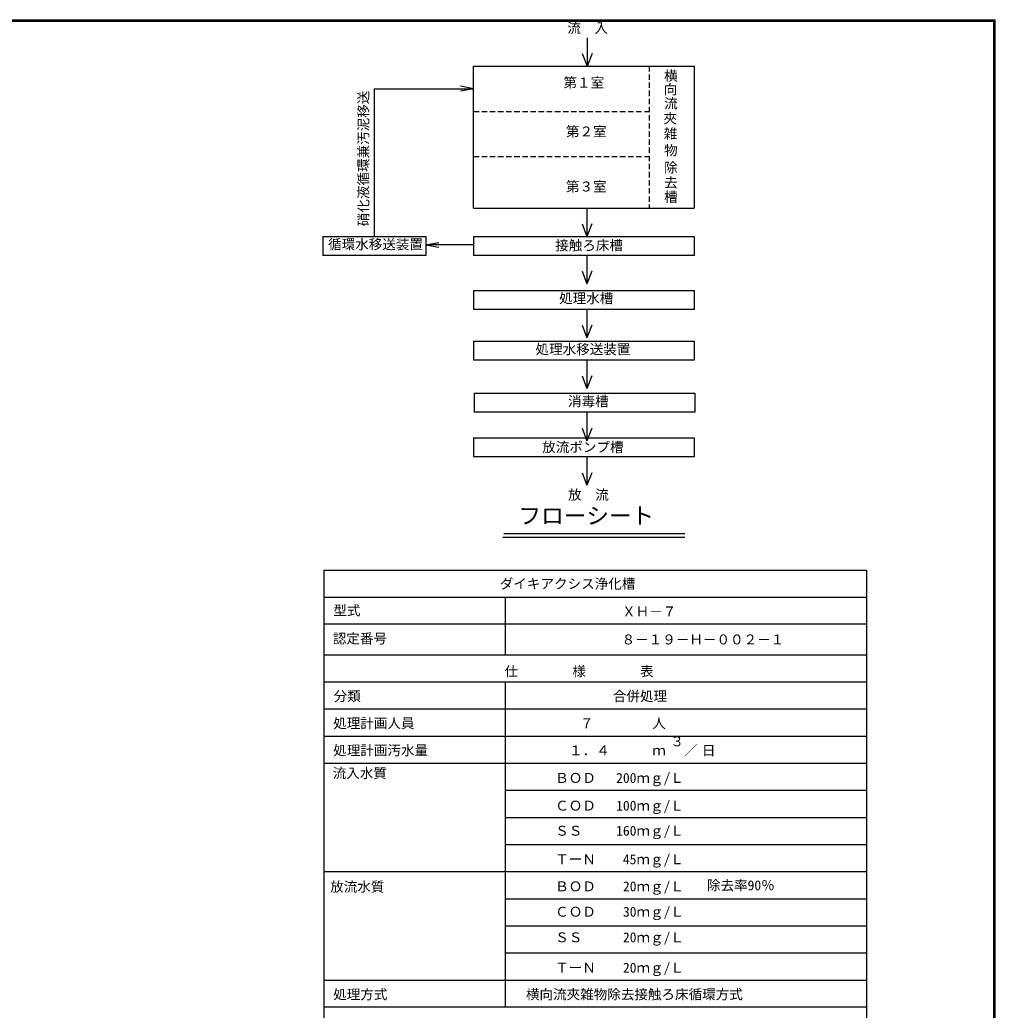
# Model space of a CAD drawing. Units: millimetres, scale not verified. Extents: x -8093 to 8093, y -5792 to 5792.
# Drawn here: x 1617 to 8093, y -784 to 5792 of the extents above; entities that cross this region are included whole.
import ezdxf
from ezdxf.enums import TextEntityAlignment as Align

# ---------------------------------------------------------------- set-up
doc = ezdxf.new("R2010")
doc.units = ezdxf.units.MM
doc.header["$LTSCALE"] = 30
doc.linetypes.add('DASHED1', pattern=[1.8, 1.2, -0.6])
doc.layers.add('0-0_Axis_waku', color=7, linetype='Continuous', lineweight=25)
doc.layers.add('0-1_00クル-フ-0躯体', color=3, linetype='Continuous', lineweight=25)
doc.styles.add('ＭＳ ゴシック', font='')
doc.styles.get('ＭＳ ゴシック').set_extended_font_data('MS Gothic')

msp = doc.modelspace()

# ---------------------------------------------------------------- linework, layer by layer
at = {"layer": '0-0_Axis_waku'}
for p, q in [((-8093.4, 5792.4), (8093.4, 5792.4)), ((-8092.8, 5791.8), (8092.8, 5791.8)), ((-8092.2, 5791.2), (8092.2, 5791.2)), ((-8091.6, 5790.6), (8091.6, 5790.6)), ((-8091, 5790), (8091, 5790)), ((-8090.4, 5789.4), (8090.4, 5789.4)), ((-8089.8, 5788.8), (8089.8, 5788.8)), ((-8089.2, 5788.2), (8089.2, 5788.2)), ((-8088.6, 5787.6), (8088.6, 5787.6)), ((-8088, 5787), (8088, 5787)), ((8088, -5787), (8088, 5787)), ((8088.6, -5787.6), (8088.6, 5787.6)), ((8089.2, -5788.2), (8089.2, 5788.2)), ((8089.8, -5788.8), (8089.8, 5788.8)), ((8090.4, -5789.4), (8090.4, 5789.4)), ((8091, -5790), (8091, 5790)), ((8091.6, -5790.6), (8091.6, 5790.6)), ((8092.2, -5791.2), (8092.2, 5791.2)), ((8092.8, -5791.8), (8092.8, 5791.8)), ((8093.4, -5792.4), (8093.4, 5792.4)), ((-8087.4, 5786.4), (8087.4, 5786.4)), ((-8086.8, 5785.8), (8086.8, 5785.8)), ((-8086.2, 5785.2), (8086.2, 5785.2)), ((-8085.6, 5784.6), (8085.6, 5784.6)), ((-8085, 5784), (8085, 5784)), ((8085, -5784), (8085, 5784)), ((8085.6, -5784.6), (8085.6, 5784.6)), ((8086.2, -5785.2), (8086.2, 5785.2)), ((8086.8, -5785.8), (8086.8, 5785.8)), ((8087.4, -5786.4), (8087.4, 5786.4))]:
    msp.add_line(p, q, dxfattribs=at)
at = {"layer": '0-1_00クル-フ-0躯体'}
for p, q in [((5384.16, 5673.42), (5384.16, 5484.42)), ((5352, 5568.42), (5384.16, 5484.42)), ((5416.31, 5568.42), (5384.16, 5484.42)), ((4630, 4542.32), (4630, 5484.42)), ((4630, 5484.42), (6094.41, 5484.27)), ((6094.91, 5483.77), (6094.91, 4542.67)), ((3970.73, 5335.09), (3970.73, 4353.32)), ((4630, 5335.09), (4543.06, 5318.78)), ((4630, 4542.32), (6094.41, 4542.17)), ((5382.44, 4542.32), (5382.44, 4353.32)), ((5350.29, 4437.32), (5382.44, 4353.32)), ((5414.6, 4437.32), (5382.44, 4353.32)), ((3628.43, 4353.32), (3628.43, 4227.32)), ((3628.43, 4353.32), (4313.03, 4353.32)), ((4630, 4353.32), (4630, 4227.32)), ((4630, 4353.32), (6094.76, 4353.32)), ((6094.76, 4353.32), (6094.76, 4227.32)), ((4313.03, 4298.07), (4399.97, 4314.38)), ((6094.76, 4227.32), (4630, 4227.32)), ((5382.44, 4227.33), (5382.44, 4038.32)), ((5350.29, 4122.32), (5382.44, 4038.32)), ((5414.6, 4122.32), (5382.44, 4038.32)), ((4630, 3995.08), (4630, 3869.08)), ((4630, 3995.08), (6094.76, 3995.08)), ((6094.76, 3995.08), (6094.76, 3869.08)), ((6094.76, 3869.08), (4630, 3869.08)), ((5382.44, 3869.08), (5382.44, 3680.08)), ((5350.29, 3764.08), (5382.44, 3680.08)), ((5414.6, 3764.08), (5382.44, 3680.08)), ((4630, 3658.77), (4630, 3532.77)), ((4630, 3658.77), (6094.76, 3658.77)), ((6094.76, 3658.77), (6094.76, 3532.77)), ((6094.76, 3532.77), (4630, 3532.77)), ((5382.44, 3532.77), (5382.44, 3343.77)), ((5350.29, 3427.77), (5382.44, 3343.77)), ((5414.6, 3427.77), (5382.44, 3343.77)), ((4634.74, 3312.41), (4634.74, 3186.41)), ((4634.74, 3312.41), (6099.5, 3312.41)), ((5382.44, 3186.41), (5382.44, 2997.41)), ((5350.29, 3081.41), (5382.44, 2997.41)), ((5414.6, 3081.41), (5382.44, 2997.41)), ((4630, 3016.44), (4630, 2890.44)), ((4630, 3016.44), (6094.76, 3016.44)), ((6094.76, 3016.44), (6094.76, 2890.44)), ((6094.76, 2890.44), (4630, 2890.44)), ((5382.44, 2890.44), (5382.44, 2701.44)), ((5350.29, 2785.44), (5382.44, 2701.44)), ((5414.6, 2785.44), (5382.44, 2701.44)), ((6031.77, 2378.4), (4830.85, 2378.4)), ((6032.63, 2354.4), (4825.24, 2354.4)), ((3638.95, 2138.57), (7238.95, 2138.57)), ((3638.95, 1576.44), (3638.95, 2138.57)), ((7238.95, 2138.57), (7238.95, 1576.44)), ((3638.95, 1958.57), (7238.95, 1958.57)), ((4838.95, 1958.57), (4838.95, 1576.44)), ((7238.95, 1778.57), (3638.95, 1778.57)), ((3638.95, 1576.44), (7238.95, 1576.44)), ((7238.95, 1576.44), (7238.95, -2383.56)), ((3638.95, 1396.44), (7238.95, 1396.44)), ((4838.95, 1396.44), (4838.95, -763.56)), ((3638.95, 1216.44), (7238.95, 1216.44)), ((3638.95, 1036.44), (7238.95, 1036.44)), ((3638.95, 856.44), (7238.95, 856.44)), ((4838.95, 676.44), (7238.95, 676.44)), ((4838.95, 496.44), (7238.95, 496.44)), ((4838.95, 316.44), (7238.95, 316.44)), ((3638.95, 136.44), (7238.95, 136.44)), ((4838.95, -43.57), (7238.95, -43.57)), ((4838.95, -223.56), (7238.95, -223.56)), ((4838.95, -403.57), (7238.95, -403.57)), ((3638.94, -583.57), (7238.95, -583.57)), ((7238.94, -763.56), (3638.94, -763.56))]:
    msp.add_line(p, q, dxfattribs=at)
at = {"layer": '0-1_00クル-フ-0躯体', "linetype": 'DASHED1'}
for p, q in [((5795.27, 5484.27), (5795.27, 4542.17)), ((4630, 5184.42), (5795.27, 5184.27)), ((4630, 4884.42), (5795.27, 4884.27))]:
    msp.add_line(p, q, dxfattribs=at)
at = {"layer": '0-1_00クル-フ-0躯体'}
for points in [[(3970.73, 5335.09), (4630, 5335.09), (4543.06, 5351.4)], [(4313.03, 4353.32), (4313.03, 4227.32), (3628.43, 4227.32)], [(4630, 4298.07), (4313.03, 4298.07), (4399.97, 4281.77)], [(6099.5, 3312.41), (6099.5, 3186.41), (4634.74, 3186.41)], [(7238.95, -2383.56), (3638.95, -2383.56), (3638.95, 1576.44)]]:
    msp.add_lwpolyline(points, dxfattribs=at)
for centre, start, end in [((6094.41, 5483.77), 0, 90), ((6094.41, 4542.67), 270, 0)]:
    msp.add_arc(centre, 0.5, start, end, dxfattribs=at)

# ---------------------------------------------------------------- texts
at = {"layer": '0-1_00クル-フ-0躯体', "color": 4, "style": 'ＭＳ ゴシック'}
for s, height, p in [('流\u3000入', 65.98, (5252.31, 5685.24)), ('横', 65.98, (5894.95, 5368.08)), ('第１室', 65.98, (5226.76, 5322.69)), ('向', 65.98, (5892.8, 5277.3)), ('流', 65.98, (5894.95, 5184.56)), ('夾', 65.98, (5890.64, 5085.09)), ('第２室', 65.98, (5243.32, 4998.06)), ('雑', 65.98, (5892.8, 4983.46)), ('物', 65.98, (5894.95, 4872.93)), ('除', 65.98, (5894.95, 4758.62)), ('去', 65.98, (5894.95, 4659.42)), ('第３室', 65.98, (5243.32, 4632.56)), ('槽', 65.98, (5894.95, 4563.87)), ('循環水移送装置', 65.98, (3664.02, 4248.72)), ('接触ろ床槽', 65.98, (5172.06, 4241.87)), ('処理水槽', 65.98, (5197.76, 3890.63)), ('処理水移送装置', 65.98, (5041.33, 3552.59)), ('消毒槽', 65.98, (5257.23, 3206.93)), ('放流ポンプ槽', 65.98, (5085.61, 2902.53)), ('放\u3000流', 65.98, (5257.59, 2585.86)), ('フローシート', 110, (4928.45, 2411.81)), ('ダイキアクシス浄化槽\u3000', 65.98, (4804.14, 1995.38)), ('型式', 65.98, (3698.58, 1817.79)), ('ＸＨ－７', 65.98, (5616.24, 1811.13)), ('認定番号', 65.98, (3695.23, 1631.68)), ('８－１９－Ｈ－００２－１', 65.98, (5612.9, 1625.03)), ('仕\u3000\u3000\u3000\u3000様\u3000\u3000\u3000\u3000表', 65.98, (4835.35, 1413.84)), ('分類', 65.98, (3700.75, 1248.84)), ('合併処理', 65.98, (5554.75, 1248.84)), ('処理計画人員\u3000', 65.98, (3697.75, 1068.84)), ('７', 65.98, (5336.35, 1068.84)), ('人', 65.98, (5816.35, 1068.84)), ('３', 65.98, (5936.35, 948.84)), ('処理計画汚水量', 65.98, (3697.75, 888.84)), ('１．４', 65.98, (5264.14, 888.84)), ('ｍ', 65.98, (5816.35, 888.84)), ('／', 65.98, (6026.35, 888.84)), ('日', 65.98, (6146.35, 888.84)), ('流入水質', 65.98, (3694.47, 737.43)), ('ＢＯＤ\u3000 200ｍｇ/Ｌ', 65.98, (5171.9, 705.85)), ('ＣＯＤ\u3000 100ｍｇ/Ｌ', 65.98, (5171.9, 521.79)), ('ＳＳ\u3000\u3000 160ｍｇ/Ｌ', 65.98, (5171.9, 355.25)), ('ＴーＮ \u3000 45ｍｇ/Ｌ', 65.98, (5171.9, 165.85)), ('放流水質', 65.98, (3677.64, -16.72)), ('ＢＯＤ\u3000\u300020ｍｇ/Ｌ', 65.98, (5171.9, -14.16)), ('除去率90％', 65.98, (6179.62, -7.22)), ('ＣＯＤ\u3000\u300030ｍｇ/Ｌ', 65.98, (5171.9, -182.66)), ('ＳＳ\u3000\u3000\u300020ｍｇ/Ｌ', 65.98, (5171.9, -352.34)), ('ＴーＮ\u3000\u300020ｍｇ/Ｌ', 65.98, (5171.9, -554.16)), ('処理方式\u3000\u3000\u3000', 65.98, (3697.74, -731.16)), ('横向流夾雑物除去接触ろ床循環方式', 65.98, (4977.58, -731.16))]:
    msp.add_text(s, height=height, dxfattribs=at).set_placement(p, align=Align.BOTTOM_LEFT)
msp.add_text('硝化液循環兼汚泥移送', height=65.98, rotation=90, dxfattribs=at).set_placement((3951.27, 4421.77), align=Align.BOTTOM_LEFT)

doc.saveas('drawing.dxf')
